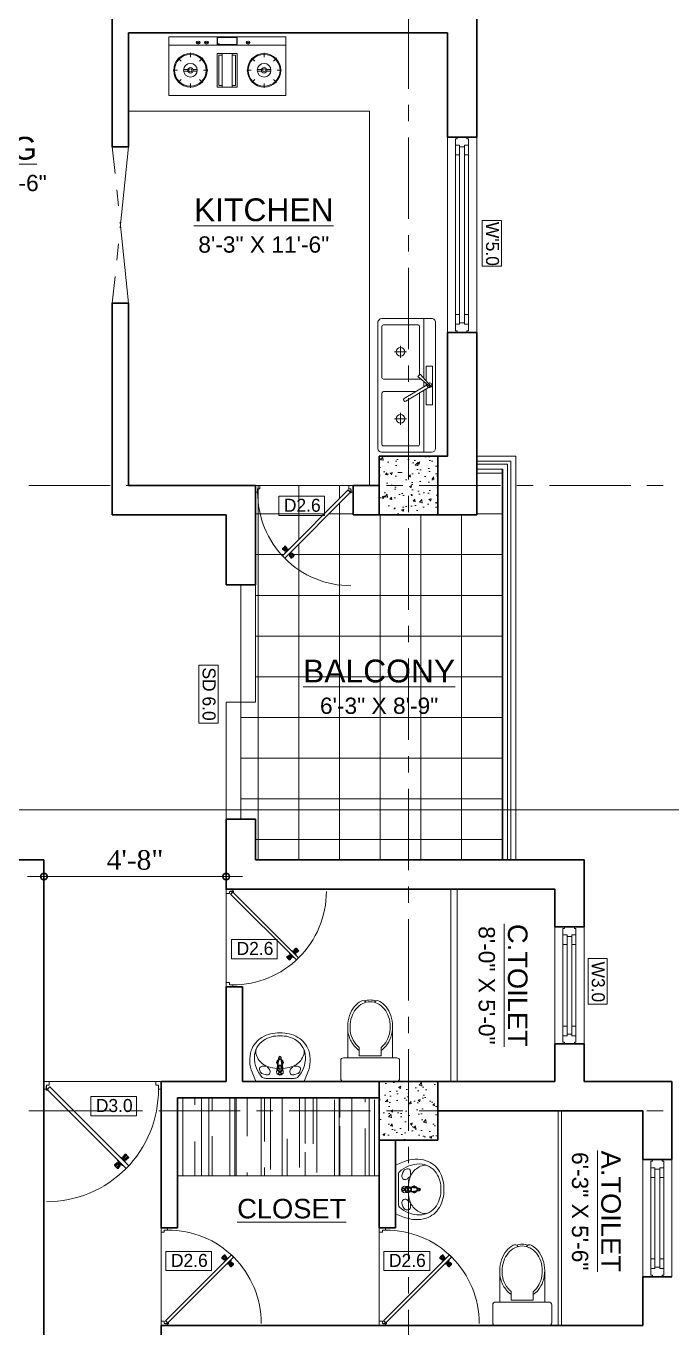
# Model space of a CAD drawing. Header units: inches. Extents: x 5223 to 201172, y -52570 to -12314.
# Drawn here: x 200367.8 to 200566.3, y -51947.7 to -51547.9 of the extents above; entities that cross this region are included whole.
import ezdxf

# ---------------------------------------------------------------- set-up
doc = ezdxf.new("R2010")
doc.units = ezdxf.units.IN
doc.header["$LTSCALE"] = 20
doc.header["$MEASUREMENT"] = 0
doc.header["$PDMODE"] = 98
doc.linetypes.add('CENTER', pattern=[2, 1.25, -0.25, 0.25, -0.25])
for name, color, linetype, lineweight in [('A FURNITURE', 43, 'Continuous', 5), ('A. WINDOW', 140, 'Continuous', 5), ('CL', 252, 'CENTER', 5), ('column', 1, 'Continuous', 35), ('D-DIM', 5, 'Continuous', 13), ('Dim', 7, 'Continuous', 9), ('Dimention', 77, 'Continuous', 9), ('door', 103, 'Continuous', 9), ('ELE 0.9', 252, 'Continuous', 9), ('FIXT', 34, 'Continuous', 5), ('fur', 44, 'Continuous', 5), ('furniture', 32, 'Continuous', 5), ('hatch tile', 253, 'Continuous', 0), ('Hatrch', 8, 'Continuous', 0), ('PUERTAS', 7, 'Continuous', 13), ('railings', 153, 'Continuous', 9), ('T-TEXT', 7, 'Continuous', 13), ('text', 247, 'Continuous', 13), ('Wall', 7, 'Continuous', 30), ('window', 150, 'Continuous', 13)]:
    doc.layers.add(name, color=color, linetype=linetype, lineweight=lineweight)
doc.styles.add('ARIAL', font='romans.shx')
doc.styles.get("Standard").update_dxf_attribs({"font": 'ARIALN.TTF'})
doc.styles.add('Times', font='times.ttf')
doc.dimstyles.new('D100', dxfattribs={"dimtxt": 8, "dimasz": 9, "dimexe": 5, "dimexo": 5, "dimgap": 2, "dimtad": 1, "dimdec": 0, "dimzin": 3, "dimdsep": 46, "dimlunit": 4, "dimtxsty": 'Times', "dimblk": 'DOTSMALL', "dimcen": 0.09, "dimdle": 5, "dimaunit": 1, "dimadec": 3, "dimazin": 0, "dimtfac": 1, "dimtdec": 0, "dimtix": 1, "dimtofl": 0, "dimtmove": 1, "dimatfit": 0, "dimfxl": 1, "dimtolj": 1, "dimtzin": 0, "dimarcsym": 0})

# ---------------------------------------------------------------- blocks, each defined once
blk = doc.blocks.new('COL')
at = {"layer": 'ELE 0.9'}
h = blk.add_hatch(dxfattribs=at)
h.set_pattern_fill('AR-CONC', color=256, style=0)
h.set_pattern_definition([(50, (0, 0), (7.17260183, -0.62752135), [0.75, -8.25]), (355, (0, 0), (-1.38751334, 7.52192134), [0.6, -6.6]), (100.4514, (0.598, -0.052), (5.78509382, 6.89439542), [0.6374019, -7.01142112]), (46.1842, (0, 2), (10.6724105, -1.65519014), [1.125, -12.375]), (96.6356, (0.889, 1.862), (9.34662706, 9.7411787), [0.9561029, -10.51713]), (351.1842, (0, 2), (9.34661945, 9.741186), [0.9, -9.9]), (21, (1, 1.5), (5.96907052, -4.0261889), [0.75, -8.25]), (326, (1, 1.5), (2.43315332, 7.25150045), [0.6, -6.6]), (71.4514, (1.4974, 1.1645), (8.4022263, 3.22530497), [0.6374019, -7.01142112]), (37.5, (0, 0), (0.121598553, 3.32893854), [0, -6.52, 0, -6.7, 0, -6.625]), (7.5, (0, 0), (2.630695374, 3.94411712), [0, -3.82, 0, -6.37, 0, -2.525]), (327.5, (-2.23, 0), (5.33822436, -0.225548717), [0, -2.5, 0, -7.8, 0, -10.35]), (317.5, (-3.23, 0), (5.8318617, 1.00104982), [0, -3.25, 0, -5.18, 0, -7.35])])
h.paths.add_polyline_path([(151149.68, -27522.26), (151149.68, -27540.26), (151167.68, -27540.26), (151167.68, -27522.26)])
at = {"layer": 'column'}
blk.add_lwpolyline([(151149.68, -27522.26), (151167.68, -27522.26), (151167.68, -27540.26)], dxfattribs=at)
blk.add_lwpolyline([(151149.68, -27522.26), (151167.68, -27522.26), (151167.68, -27540.26), (151149.68, -27540.26)], close=True, dxfattribs=at)
blk = doc.blocks.new('3ft')
at = {"layer": 'PUERTAS', "color": 8}
for p, q in [((22.57, 24.94), (21.65, 25.68)), ((22.63, 24.99), (21.69, 25.75)), ((22.74, 25.1), (21.84, 25.9)), ((22.13, 26.28), (21.98, 26.13)), ((22.88, 25.24), (22.01, 26.06)), ((22.13, 26.28), (22.27, 26.42)), ((22.29, 26.41), (22.27, 26.42)), ((23.16, 25.52), (22.34, 26.39)), ((23.3, 25.66), (22.5, 26.56)), ((23.41, 25.77), (22.65, 26.71)), ((22.69, 24.32), (23.02, 24.83)), ((23.46, 25.83), (22.72, 26.75)), ((22.95, 24.96), (22.84, 25.07)), ((22.98, 24.99), (22.86, 25.1)), ((23.03, 25.04), (22.91, 25.15)), ((22.91, 24.53), (23.1, 24.91)), ((23.11, 25.12), (22.99, 25.23)), ((23.13, 24.76), (23.18, 24.99)), ((23.28, 25.3), (23.17, 25.41)), ((23.36, 25.37), (23.25, 25.49)), ((23.31, 24.94), (23.28, 25.08)), ((23.41, 25.43), (23.3, 25.54)), ((23.46, 25.09), (23.32, 25.13)), ((23.44, 25.45), (23.33, 25.56)), ((23.64, 25.27), (23.41, 25.22)), ((23.87, 25.49), (23.49, 25.3)), ((24.08, 25.71), (23.57, 25.38)), ((24.25, 24), (24.39, 23.97)), ((24.4, 24.15), (24.43, 24.01)), ((24.58, 24.33), (24.52, 24.1)), ((24.8, 24.56), (24.61, 24.18)), ((25.02, 24.77), (24.68, 24.26)), ((24.68, 24.05), (24.79, 23.94)), ((24.73, 24.1), (24.85, 23.99)), ((24.76, 24.13), (24.87, 24.02)), ((24.97, 23.99), (25.87, 23.2)), ((25.08, 24.1), (26.02, 23.34)), ((25.14, 24.15), (26.06, 23.41)), ((23.63, 23.38), (24.14, 23.72)), ((23.84, 23.6), (24.22, 23.79)), ((24.07, 23.82), (24.3, 23.88)), ((24.25, 23.26), (24.99, 22.34)), ((24.27, 23.64), (24.38, 23.53)), ((24.3, 23.67), (24.41, 23.56)), ((24.3, 23.32), (25.06, 22.38)), ((24.35, 23.72), (24.46, 23.61)), ((24.41, 23.43), (25.2, 22.53)), ((24.43, 23.8), (24.54, 23.69)), ((24.55, 23.57), (25.37, 22.7)), ((24.6, 23.97), (24.72, 23.86)), ((24.83, 23.85), (25.7, 23.03)), ((25.58, 22.82), (25.43, 22.67)), ((25.58, 22.82), (25.73, 22.97)), ((25.72, 22.98), (25.73, 22.97)), ((0, 0), (36, 0))]:
    blk.add_line(p, q, dxfattribs=at)
at = {"layer": 'PUERTAS', "color": 1}
for p, q in [((21.67, 25.73), (22.17, 26.23)), ((22.49, 24.95), (21.67, 25.61)), ((21.7, 25.82), (22.14, 26.26)), ((21.73, 25.79), (21.7, 25.82)), ((22.58, 26.7), (22.14, 26.26)), ((22.67, 26.73), (22.17, 26.23)), ((22.61, 26.67), (22.58, 26.7)), ((22.6, 24.96), (23.02, 25.38)), ((22.61, 24.25), (22.92, 24.72)), ((22.62, 24.13), (22.61, 24.14)), ((22.7, 25.07), (22.71, 25.06)), ((23.45, 25.91), (22.79, 26.73)), ((22.82, 25.06), (23.08, 25.32)), ((22.94, 24.95), (22.83, 25.07)), ((22.92, 24.72), (22.92, 24.72)), ((22.93, 24.94), (23.19, 25.21)), ((22.93, 24.84), (22.93, 24.83)), ((23.44, 25.81), (23.02, 25.38)), ((23.34, 25.58), (23.08, 25.32)), ((23.46, 25.47), (23.19, 25.21)), ((23.33, 25.7), (23.34, 25.69)), ((23.45, 25.46), (23.33, 25.57)), ((23.57, 25.47), (23.57, 25.47)), ((24.15, 25.79), (23.68, 25.48)), ((23.68, 25.48), (23.68, 25.48)), ((24.27, 25.78), (24.26, 25.79)), ((24.78, 24.15), (24.51, 23.89)), ((24.89, 24.03), (24.63, 23.77)), ((25.11, 24.14), (24.69, 23.71)), ((24.77, 24.14), (24.88, 24.03)), ((24.79, 24.38), (24.78, 24.37)), ((24.78, 24.26), (24.78, 24.26)), ((25.1, 24.84), (24.79, 24.38)), ((25, 24.03), (25, 24.03)), ((25.09, 24.96), (25.1, 24.95)), ((25.22, 24.14), (26.03, 23.48)), ((23.44, 23.31), (23.45, 23.3)), ((23.56, 23.3), (24.03, 23.61)), ((24.03, 23.61), (24.03, 23.62)), ((24.14, 23.62), (24.14, 23.62)), ((24.25, 23.62), (24.51, 23.89)), ((24.26, 23.29), (24.69, 23.71)), ((24.26, 23.63), (24.37, 23.52)), ((24.26, 23.18), (24.92, 22.37)), ((24.37, 23.52), (24.63, 23.77)), ((24.37, 23.4), (24.37, 23.4)), ((25.04, 22.36), (25.54, 22.86)), ((25.1, 22.42), (25.13, 22.39)), ((25.13, 22.39), (25.57, 22.83)), ((26.04, 23.37), (25.54, 22.86)), ((26.01, 23.27), (25.57, 22.83)), ((25.98, 23.3), (26.01, 23.27))]:
    blk.add_line(p, q, dxfattribs=at)
at = {"layer": 'PUERTAS', "color": 2}
for p, q in [((21.99, 26.11), (21.98, 26.13)), ((26.05, 25.92), (25.23, 26.74)), ((25.42, 22.68), (25.43, 22.67))]:
    blk.add_line(p, q, dxfattribs=at)
at = {"layer": 'PUERTAS', "color": 1}
for centre, start, end in [((22.54, 25.01), 231.0764, 315), ((22.67, 24.2), 135, 225), ((22.73, 26.68), 38.9236, 135), ((22.77, 25.12), 225, 315), ((22.99, 24.89), 135, 219.7428), ((22.87, 24.78), 315, 39.7428), ((23.28, 25.63), 315, 45), ((23.39, 25.86), 315, 38.9236), ((23.51, 25.41), 50.2572, 135), ((23.62, 25.53), 230.2572, 315), ((24.2, 25.73), 45, 135), ((24.84, 24.31), 135, 219.7428), ((24.72, 24.21), 315, 39.7428), ((24.94, 23.98), 45, 135), ((25.04, 24.89), 315, 45), ((25.17, 24.08), 51.0764, 135), ((23.51, 23.36), 225, 315), ((24.09, 23.56), 50.2572, 135), ((24.2, 23.68), 230.2572, 315), ((24.32, 23.23), 135, 218.9236), ((24.42, 23.46), 135, 225), ((24.98, 22.42), 218.9236, 315), ((25.98, 23.42), 315, 51.0764)]:
    blk.add_arc(centre, 0.08, start, end, dxfattribs=at)
at = {"layer": 'window'}
for p, q in [((1.01, 2.52), (25.23, 26.74)), ((26.05, 25.92), (1.77, 1.64)), ((0, 2.4), (0, 0)), ((0.72, 2.4), (0, 2.4)), ((1.6, 0), (0, 0)), ((0.72, 1.52), (0.72, 2.44)), ((0.8, 1.52), (0.72, 1.52)), ((0.8, 1.52), (0.8, 2.41)), ((0.8, 1.2), (0.8, 1.52)), ((1.6, 1.2), (0.8, 1.2)), ((1.57, 1.84), (0.94, 2.47)), ((1.63, 1.89), (0.97, 2.55)), ((1.63, 1.89), (1.57, 1.84)), ((1.77, 1.64), (1.57, 1.84)), ((1.6, 0), (1.6, 1.2)), ((34.4, 0), (34.4, 1.2)), ((34.4, 1.2), (35.2, 1.2)), ((34.4, 0), (36, 0)), ((35.2, 1.2), (35.2, 2.4)), ((35.2, 2.4), (36, 2.4)), ((36, 0), (36, 2.4))]:
    blk.add_line(p, q, dxfattribs=at)
for radius in [0.155, 0.0752]:
    blk.add_circle((0.82, 2.56), radius, dxfattribs=at)
blk.add_arc((0.82, 2.56), 34.38, 359.7285, 90.0333, dxfattribs=at)
blk = doc.blocks.new('*U19')
at = {"color": 3}
blk.add_blockref('3ft', (0, 0), dxfattribs=at)
blk = doc.blocks.new('2ft6in')
at = {"layer": 'PUERTAS', "color": 8}
for p, q in [((18.81, 20.78), (18.04, 21.4)), ((18.86, 20.83), (18.08, 21.46)), ((18.95, 20.92), (18.2, 21.58)), ((18.44, 21.9), (18.31, 21.77)), ((19.07, 21.03), (18.34, 21.72)), ((18.44, 21.9), (18.56, 22.02)), ((18.58, 22.01), (18.56, 22.02)), ((19.3, 21.26), (18.61, 22)), ((19.42, 21.38), (18.75, 22.14)), ((19.51, 21.48), (18.88, 22.26)), ((18.91, 20.27), (19.19, 20.69)), ((19.55, 21.53), (18.93, 22.3)), ((19.13, 20.8), (19.03, 20.9)), ((19.15, 20.82), (19.05, 20.92)), ((19.09, 20.44), (19.25, 20.76)), ((19.19, 20.87), (19.1, 20.96)), ((19.25, 20.93), (19.16, 21.02)), ((19.28, 20.63), (19.32, 20.83)), ((19.4, 21.08), (19.31, 21.17)), ((19.47, 21.15), (19.38, 21.24)), ((19.43, 20.78), (19.4, 20.9)), ((19.51, 21.19), (19.42, 21.28)), ((19.55, 20.91), (19.43, 20.94)), ((19.53, 21.21), (19.44, 21.3)), ((19.7, 21.06), (19.51, 21.01)), ((19.89, 21.24), (19.58, 21.08)), ((20.07, 21.42), (19.64, 21.15)), ((20.21, 20), (20.33, 19.97)), ((20.33, 20.13), (20.36, 20.01)), ((20.48, 20.28), (20.44, 20.08)), ((20.67, 20.47), (20.51, 20.15)), ((20.85, 20.64), (20.57, 20.22)), ((20.57, 20.04), (20.66, 19.95)), ((20.61, 20.09), (20.7, 19.99)), ((20.63, 20.11), (20.72, 20.01)), ((20.81, 19.99), (21.56, 19.33)), ((20.9, 20.08), (21.68, 19.45)), ((20.95, 20.13), (21.72, 19.51)), ((19.69, 19.49), (20.12, 19.76)), ((19.87, 19.67), (20.18, 19.83)), ((20.06, 19.85), (20.25, 19.9)), ((20.21, 19.38), (20.83, 18.61)), ((20.23, 19.7), (20.32, 19.61)), ((20.25, 19.72), (20.34, 19.63)), ((20.25, 19.43), (20.88, 18.65)), ((20.29, 19.76), (20.38, 19.67)), ((20.34, 19.53), (21, 18.77)), ((20.36, 19.83), (20.45, 19.74)), ((20.46, 19.64), (21.14, 18.91)), ((20.5, 19.98), (20.6, 19.89)), ((20.69, 19.87), (21.42, 19.19)), ((21.32, 19.01), (21.2, 18.89)), ((21.32, 19.01), (21.44, 19.14)), ((21.43, 19.15), (21.44, 19.14)), ((0, 0), (30, 0))]:
    blk.add_line(p, q, dxfattribs=at)
at = {"layer": 'PUERTAS', "color": 1}
for p, q in [((18.06, 21.44), (18.48, 21.86)), ((18.74, 20.79), (18.06, 21.34)), ((18.08, 21.51), (18.45, 21.88)), ((18.11, 21.49), (18.08, 21.51)), ((18.82, 22.25), (18.45, 21.88)), ((18.9, 22.28), (18.48, 21.86)), ((18.84, 22.23), (18.82, 22.25)), ((18.83, 20.8), (19.18, 21.15)), ((18.84, 20.21), (19.1, 20.6)), ((18.85, 20.11), (18.84, 20.12)), ((18.92, 20.89), (18.93, 20.88)), ((19.54, 21.59), (18.99, 22.27)), ((19.02, 20.88), (19.24, 21.1)), ((19.12, 20.8), (19.03, 20.89)), ((19.1, 20.7), (19.11, 20.69)), ((19.1, 20.6), (19.1, 20.6)), ((19.11, 20.79), (19.33, 21.01)), ((19.54, 21.5), (19.18, 21.15)), ((19.45, 21.31), (19.24, 21.1)), ((19.55, 21.22), (19.33, 21.01)), ((19.45, 21.41), (19.45, 21.41)), ((19.54, 21.22), (19.45, 21.31)), ((19.64, 21.23), (19.64, 21.23)), ((19.74, 21.24), (19.73, 21.23)), ((20.12, 21.49), (19.74, 21.24)), ((20.22, 21.48), (20.22, 21.49)), ((20.65, 20.12), (20.43, 19.9)), ((20.74, 20.03), (20.52, 19.81)), ((20.93, 20.11), (20.57, 19.76)), ((20.64, 20.11), (20.73, 20.02)), ((20.66, 20.31), (20.65, 20.31)), ((20.65, 20.21), (20.65, 20.22)), ((20.91, 20.7), (20.66, 20.31)), ((20.84, 20.02), (20.83, 20.03)), ((20.91, 20.8), (20.91, 20.79)), ((21.02, 20.12), (21.7, 19.57)), ((19.53, 19.43), (19.54, 19.42)), ((19.64, 19.42), (20.02, 19.67)), ((20.02, 19.67), (20.03, 19.68)), ((20.12, 19.68), (20.12, 19.68)), ((20.21, 19.69), (20.43, 19.9)), ((20.22, 19.41), (20.57, 19.76)), ((20.22, 19.69), (20.31, 19.6)), ((20.22, 19.32), (20.76, 18.64)), ((20.31, 19.6), (20.52, 19.81)), ((20.31, 19.5), (20.31, 19.5)), ((20.86, 18.63), (21.28, 19.05)), ((20.91, 18.68), (20.94, 18.66)), ((20.94, 18.66), (21.31, 19.03)), ((21.7, 19.47), (21.28, 19.05)), ((21.67, 19.4), (21.31, 19.03)), ((21.65, 19.42), (21.67, 19.4))]:
    blk.add_line(p, q, dxfattribs=at)
at = {"layer": 'PUERTAS', "color": 2}
for p, q in [((18.33, 21.76), (18.31, 21.77)), ((21.71, 21.6), (21.02, 22.28)), ((21.18, 18.9), (21.2, 18.89))]:
    blk.add_line(p, q, dxfattribs=at)
at = {"layer": 'PUERTAS', "color": 1}
for centre, start, end in [((18.78, 20.84), 231.0764, 315), ((18.89, 20.16), 135, 225), ((18.94, 22.23), 38.9236, 135), ((18.97, 20.93), 225, 315), ((19.16, 20.74), 135, 219.7428), ((19.06, 20.65), 315, 39.7428), ((19.4, 21.36), 315, 45), ((19.49, 21.55), 315, 38.9236), ((19.6, 21.18), 50.2572, 135), ((19.68, 21.28), 230.2572, 315), ((20.17, 21.44), 45, 135), ((20.7, 20.26), 135, 219.7428), ((20.6, 20.17), 315, 39.7428), ((20.78, 19.98), 45, 135), ((20.87, 20.75), 315, 45), ((20.98, 20.07), 51.0764, 135), ((19.59, 19.47), 225, 315), ((20.07, 19.63), 50.2572, 135), ((20.16, 19.73), 230.2572, 315), ((20.27, 19.36), 135, 218.9236), ((20.35, 19.55), 135, 225), ((20.82, 18.68), 218.9236, 315), ((21.65, 19.52), 315, 51.0764)]:
    blk.add_arc(centre, 0.0667, start, end, dxfattribs=at)
at = {"layer": 'window'}
for p, q in [((0.84, 2.1), (21.02, 22.28)), ((21.71, 21.6), (1.47, 1.37)), ((0, 2), (0, 0)), ((0.6, 2), (0, 2)), ((1.33, 0), (0, 0)), ((0.6, 1.26), (0.6, 2.04)), ((0.67, 1.26), (0.6, 1.26)), ((0.67, 1.26), (0.67, 2.01)), ((0.67, 1), (0.67, 1.26)), ((1.33, 1), (0.67, 1)), ((1.31, 1.53), (0.79, 2.06)), ((1.36, 1.58), (0.81, 2.12)), ((1.36, 1.58), (1.31, 1.53)), ((1.47, 1.37), (1.31, 1.53)), ((1.33, 0), (1.33, 1)), ((28.67, 0), (28.67, 1)), ((28.67, 1), (29.33, 1)), ((28.67, 0), (30, 0)), ((29.33, 1), (29.33, 2)), ((29.33, 2), (30, 2)), ((30, 0), (30, 2))]:
    blk.add_line(p, q, dxfattribs=at)
for radius in [0.129, 0.0627]:
    blk.add_circle((0.68, 2.14), radius, dxfattribs=at)
blk.add_arc((0.68, 2.14), 28.65, 359.7285, 90.0333, dxfattribs=at)
blk = doc.blocks.new('*U22')
at = {"color": 3, "xscale": -1}
blk.add_blockref('2ft6in', (42, 0), dxfattribs=at)
blk = doc.blocks.new('TOILTK')
for p, q in [((8.98, 0), (-8.98, 0)), ((-9.98, -1), (-9.98, -6.99)), ((9.98, -6.99), (9.98, -1)), ((-8.98, -7.99), (8.98, -7.99)), ((-7.6, -18.64), (-7.6, -7.99)), ((3.7, -8.66), (-3.7, -8.66)), ((-3.7, -11.49), (-3.7, -8.66)), ((3.7, -11.49), (3.7, -8.66)), ((7.6, -18.64), (7.6, -7.99)), ((-3.25, -27.09), (-3.07, -27.19)), ((3.25, -27.09), (3.07, -27.19))]:
    blk.add_line(p, q)
for points in [[(-3.7, -10.49, 0.072335), (-5.38, -12.03, 0.089665), (-7.16, -15.27, 0.09785), (-7.6, -18.64, 0.081351), (-7, -22.31, 0.089665), (-5.38, -25.26, 0.095836), (-3.07, -27.19, 0.079312)], [(-3.7, -11.49, 0.055189), (-4.81, -12.59, 0.089411), (-6.41, -15.51, 0.097396), (-6.8, -18.54, 0.080942), (-6.26, -21.84, 0.089411), (-4.81, -24.49, 0.104746), (-2.53, -26.34, 0.118951), (0, -26.95, 0.118951), (2.53, -26.34, 0.104746), (4.81, -24.49, 0.089411), (6.26, -21.84, 0.080942), (6.8, -18.54, 0.080942), (6.26, -15.25, 0.089411), (4.81, -12.59, 0.055189), (3.7, -11.49, 0.118951)], [(3.25, -27.09, 0.089115), (5.38, -25.26, 0.089665), (7, -22.31, 0.081351), (7.6, -18.64, 0.081351), (7, -14.98, 0.089665), (5.38, -12.03, 0.072335), (3.7, -10.49, 0.118397)], [(-1.93, -27.21, 0.085299), (0, -27.55, 0.085299), (1.93, -27.21, 0.003669)]]:
    blk.add_lwpolyline(points, format="xyb")
for centre, radius, start, end in [((-8.98, -1), 1, 90, 180), ((8.98, -1), 1, 0, 90), ((-8.98, -6.99), 1, 180, 270), ((8.98, -6.99), 1, 270, 0), ((-2.48, -26.19), 1.16, 239.4682, 330.9911), ((2.48, -26.19), 1.16, 209.0089, 300.5318)]:
    blk.add_arc(centre, radius, start, end)
blk = doc.blocks.new('E')
at = {"layer": 'fur'}
for p, q in [((-50734.79, -225247.83), (-50734.79, -225247.24)), ((-50734.79, -225249.87), (-50734.79, -225249.26))]:
    blk.add_line(p, q, dxfattribs=at)
blk.add_lwpolyline([(-50724.63, -225248.55, -0.136997), (-50726.19, -225254.7, -0.186769), (-50730.71, -225258.35, -0.175283), (-50738.11, -225258.08), (-50740.91, -225256.94, -0.305773), (-50741.21, -225256.51), (-50741.21, -225248.55), (-50741.21, -225240.59, -0.305773), (-50740.91, -225240.16), (-50738.11, -225239.02, -0.175283), (-50730.71, -225238.75, -0.186769), (-50726.19, -225242.4, -0.136997)], format="xyb", close=True, dxfattribs=at)
for points in [[(-50740.17, -225248.55), (-50740.17, -225243.81, -0.123005), (-50739.85, -225242.51, -0.188998), (-50732.94, -225239.84, -0.253182), (-50727.17, -225243, -0.15566), (-50725.67, -225248.55, -0.992442)], [(-50736.13, -225244.33), (-50736.39, -225244.24, -0.109697), (-50737.32, -225245.07, -0.323693), (-50738.63, -225244.92, -0.126322), (-50738.92, -225244.49, -0.134788), (-50738.96, -225243.82, -0.061666), (-50738.47, -225242.39, -0.216659), (-50737.53, -225241.62, -0.086919), (-50736.79, -225241.55, -0.280276), (-50736.19, -225241.99, -0.116579), (-50736.01, -225243.06, -0.023936), (-50736.09, -225243.75), (-50735.89, -225243.78)], [(-50736.78, -225247.54, -0.063766), (-50736.26, -225244.68, -0.149285), (-50734.03, -225241.47, -0.091017), (-50732.07, -225240.44, -0.13567), (-50730.3, -225240.38, 11.129076)], [(-50733.31, -225249), (-50733.76, -225249.07, -0.090943), (-50733.99, -225249.15), (-50735.55, -225249.37), (-50736.79, -225249.56), (-50737.97, -225249.68, -0.413838), (-50739.07, -225248.55, -0.413838), (-50737.97, -225247.42), (-50736.79, -225247.53), (-50735.55, -225247.72), (-50733.99, -225247.95, -0.090943), (-50733.76, -225248.02), (-50733.31, -225248.1, -0.482882)], [(-50736.79, -225247.53, 0.462811), (-50737.95, -225248.55, 0.462811), (-50736.79, -225249.56)], [(-50736.87, -225247.72, 0.414214), (-50737.65, -225248.55, 0.685598)], [(-50736.87, -225247.72), (-50734.11, -225248.1, -0.389882), (-50733.73, -225248.55, -1.391857)], [(-50733.76, -225249.07, 0.245866), (-50733.39, -225248.55, 0.245866), (-50733.76, -225248.02)], [(-50733.31, -225248.1), (-50733.03, -225248.13, -0.409667), (-50732.65, -225248.55, -0.409667), (-50733.03, -225248.96), (-50733.31, -225249)], [(-50733.31, -225248.1, -0.389882), (-50732.93, -225248.55, -0.230616), (-50733.08, -225248.9, -0.146126), (-50733.31, -225249)], [(-50740.17, -225248.55), (-50740.17, -225253.29, 0.123005), (-50739.85, -225254.59, 0.188998), (-50732.94, -225257.26, 0.253182), (-50727.17, -225254.1, 0.15566), (-50725.67, -225248.55, 0.992442)], [(-50736.13, -225252.76), (-50736.39, -225252.86, 0.109697), (-50737.32, -225252.03, 0.323693), (-50738.63, -225252.18, 0.126322), (-50738.92, -225252.61, 0.134788), (-50738.96, -225253.28, 0.061666), (-50738.47, -225254.71, 0.216659), (-50737.53, -225255.48, 0.086919), (-50736.79, -225255.55, 0.280276), (-50736.19, -225255.11, 0.116579), (-50736.01, -225254.04, 0.023936), (-50736.09, -225253.35), (-50735.89, -225253.32)], [(-50736.87, -225249.37, -0.414214), (-50737.65, -225248.55, -0.685598)], [(-50736.87, -225249.37), (-50734.11, -225249, 0.389882), (-50733.73, -225248.55, 1.391857)], [(-50736.78, -225249.56, 0.06387), (-50736.26, -225252.41, 0.149285), (-50734.03, -225255.63, 0.091017), (-50732.07, -225256.66, 0.13567), (-50730.3, -225256.72, -11.129076)]]:
    blk.add_lwpolyline(points, format="xyb", dxfattribs=at)
for centre, radius in [((-50738.5, -225248.55), 0.535), ((-50738.5, -225248.55), 0.334), ((-50736.38, -225248.55), 0.713), ((-50736.38, -225248.55), 0.45)]:
    blk.add_circle(centre, radius, dxfattribs=at)
for radius, start, end in [(1.12, 29.8074, 132.4144), (0.844, 49.5633, 114.0223), (1.12, 226.7931, 331.1319), (0.844, 244.4623, 311.9521)]:
    blk.add_arc((-50734.79, -225248.55), radius, start, end, dxfattribs=at)
blk = doc.blocks.new('_DotSmall')
at = {"layer": 'Dimention', "color": 0, "const_width": 0.5}
blk.add_lwpolyline([(-0.0625, 0, 1), (0.0625, 0, 1)], format="xyb", close=True, dxfattribs=at)
blk = doc.blocks.new('*D51')
at = {"layer": 'Defpoints', "color": 0, "transparency": 16777216}
for p in [(200373.31, -51809.72), (200429.31, -51809.05), (200429.31, -51809.72)]:
    blk.add_point(p, dxfattribs=at)
at = {"layer": 'Dim', "color": 0, "lineweight": 5, "transparency": 16777216}
for p, q in [((200373.31, -51809.05), (200373.31, -51804.05)), ((200429.31, -51809.05), (200429.31, -51804.05)), ((200368.31, -51809.05), (200434.31, -51809.05))]:
    blk.add_line(p, q, dxfattribs=at)
at = {"layer": 'Dim', "color": 0, "lineweight": 5, "transparency": 16777216, "xscale": 4, "yscale": 4, "zscale": 4, "rotation": 180}
blk.add_blockref('_DotSmall', (200373.31, -51809.05), dxfattribs=at)
at = {"layer": 'Dim', "color": 0, "lineweight": 5, "transparency": 16777216, "xscale": 4, "yscale": 4, "zscale": 4}
blk.add_blockref('_DotSmall', (200429.31, -51809.05), dxfattribs=at)
at = {"layer": 'Dim', "color": 0, "transparency": 16777216, "insert": (200401.31, -51803.99), "char_height": 6, "attachment_point": 5, "style": 'Times'}
blk.add_mtext('\\A1;4\'-8"', dxfattribs=at)
blk = doc.blocks.new('Frame_w_casement2_p')
for points in [[(-2.5, 0.75), (-2.5, 2), (-5.5, 2), (-5.5, 0.75)], [(-2.5, -0.75), (-2.5, -2), (-5.5, -2), (-5.5, -0.75)]]:
    blk.add_lwpolyline(points, close=True)
blk.add_lwpolyline([(0, 1.5), (0, -1.5), (-0.5, -1.5), (-0.5, -2), (-2.5, -2), (-2.5, -2), (-2.5, -2), (-2.5, -0.75), (-3, -0.75), (-3, 0.75), (-2.5, 0.75), (-2.5, 2), (-2.5, 2), (-0.5, 2), (-0.5, 1.5), (0, 1.5), (-0.5, 1.5)])
blk = doc.blocks.new('mb-chaurua440x1020')
for p, q in [((483.3, 0), (-483.3, 0)), ((-513.3, -30), (-513.3, -413.2)), ((-513.3, -90.1), (-38.6, -90.1)), ((-148, -23.5), (148.5, -23.5)), ((-148, -71.1), (-148, -23.5)), ((-27.2, -71.1), (-148, -71.1)), ((-16.9, -54), (-121.7, -228.3)), ((5.3, -64.5), (-100.3, -240.1)), ((-16.8, -53.8), (-16.9, -54)), ((68.2, -136.5), (-11.2, -42.4)), ((29, -90.1), (-10.1, -90.1)), ((-4.7, -36.5), (86.7, -118.6)), ((13, -71.1), (1.3, -71.1)), ((5.4, -64.4), (5.3, -64.5)), ((33.8, -71.1), (148.5, -71.1)), ((513.8, -90.1), (54.9, -90.1)), ((148.5, -23.5), (148.5, -71.1)), ((513.3, -30), (513.3, -413.2)), ((-465.1, -134.3), (-465.1, -401.2)), ((-449.1, -123.3), (-58.6, -123.3)), ((-47.9, -401.2), (-47.9, -153)), ((48.4, -401.2), (48.4, -113)), ((86.7, -118.6), (68.2, -136.5)), ((449.6, -123.3), (81.9, -123.3)), ((465.6, -134.3), (465.6, -401.2)), ((-303, -268.8), (-210, -268.8)), ((-256.5, -222.3), (-256.5, -315.3)), ((210.5, -268.8), (303.5, -268.8)), ((257, -222.3), (257, -315.3)), ((483.3, -443.2), (-483.3, -443.2)), ((-449.1, -412.3), (-64, -412.3)), ((449.6, -412.3), (64.4, -412.3))]:
    blk.add_line(p, q)
for centre in [(-256.5, -268.8), (257, -268.8)]:
    blk.add_circle(centre, 33.2)
for centre, radius, start, end in [((-483.3, -30), 30, 90, 180), ((0.9, -46.8), 18.1, 331.18855, 289.50102), ((-4.2, -43.6), 7.15, 94.39742, 170.14393), ((483.3, -30), 30, 0, 90), ((-451.2, -137.4), 14.3, 81.52943, 167.68391), ((451.7, -137.4), 14.3, 12.32633, 98.46032), ((-110.8, -234), 12.2, 152.04416, 329.8501), ((-483.3, -413.2), 30, 180, 270), ((-451.2, -398.2), 14.3, 192.31437, 278.47597), ((-61.9, -398.2), 14.3, 261.53427, 347.67538), ((62.3, -398.2), 14.3, 192.32462, 278.46573), ((451.7, -398.2), 14.3, 261.5403, 347.66936), ((483.3, -413.2), 30, 270, 0)]:
    blk.add_arc(centre, radius, start, end)
blk = doc.blocks.new('mb-bep700x350')
for p, q in [((-350, 0), (-350, -350)), ((350, 0), (-350, 0)), ((350, -350), (350, 0)), ((-350, -50), (350, -50)), ((-185, -33.2), (-163.1, -33.2)), ((-185, -35.1), (-163, -35.1)), ((-134.9, -33.2), (-113, -33.2)), ((-134.9, -35.1), (-112.9, -35.1)), ((-60, -50), (-60, 0)), ((-57.5, -3.3), (57.8, -3.3)), ((-57.5, -46.5), (-57.5, -3.3)), ((57.8, -46.5), (-57.5, -46.5)), ((-54.5, -42.4), (-46, -42.4)), ((57.8, -3.3), (57.8, -46.5)), ((60, -50), (60, 0)), ((135.2, -35.1), (113.2, -35.1)), ((135.2, -33.2), (113.3, -33.2)), ((-275.4, -144.9), (-293.8, -126.5)), ((-220.2, -122), (-220.2, -96)), ((-165.1, -144.9), (-146.7, -126.5)), ((-60, -300), (-60, -100)), ((-60, -100), (60, -100)), ((-50, -290), (-50, -110)), ((-50, -110), (-30, -110)), ((-30, -300), (-30, -100)), ((30, -300), (30, -100)), ((30, -110), (50, -110)), ((50, -110), (50, -290)), ((60, -100), (60, -300)), ((165.1, -144.9), (146.7, -126.5)), ((220.2, -122), (220.2, -96)), ((275.4, -144.9), (293.8, -126.5)), ((-298.2, -200), (-324.2, -200)), ((-235.9, -195.5), (-261, -195.5)), ((-235.9, -204.5), (-261, -204.5)), ((-204.5, -195.5), (-179.5, -195.5)), ((-204.5, -204.5), (-179.5, -204.5)), ((-142.2, -200), (-116.2, -200)), ((142.2, -200), (116.2, -200)), ((204.5, -195.5), (179.5, -195.5)), ((204.5, -204.5), (179.5, -204.5)), ((235.9, -195.5), (261, -195.5)), ((235.9, -204.5), (261, -204.5)), ((298.2, -200), (324.2, -200)), ((-275.4, -255.1), (-293.8, -273.5)), ((-220.2, -278), (-220.2, -304)), ((-165.1, -255.1), (-146.7, -273.5)), ((60, -300), (-60, -300)), ((-30, -290), (-50, -290)), ((50, -290), (30, -290)), ((165.1, -255.1), (146.7, -273.5)), ((220.2, -278), (220.2, -304)), ((275.4, -255.1), (293.8, -273.5)), ((-350, -350), (350, -350))]:
    blk.add_line(p, q)
for centre, radius in [((-220.2, -200), 100), ((-220.2, -200), 95), ((220.2, -200), 100), ((220.2, -200), 95), ((-220.2, -200), 41), ((-220.2, -200), 16.3), ((-220.2, -200), 9.16), ((220.2, -200), 41), ((220.2, -200), 16.3), ((220.2, -200), 9.16)]:
    blk.add_circle(centre, radius)
for centre in [(-174, -34.4), (-124, -34.4)]:
    blk.add_ellipse(centre, major_axis=(-11.1, 0), ratio=0.777774)
at = {"extrusion": (0, 0, -1)}
blk.add_ellipse((124.3, -34.4), major_axis=(11.1, 0), ratio=0.777774, dxfattribs=at)

msp = doc.modelspace()

# ---------------------------------------------------------------- hatches: boundary and pattern name
at = {"layer": 'hatch tile'}
h = msp.add_hatch(dxfattribs=at)
h.set_pattern_fill('NET', color=256, scale=100, style=0)
h.set_pattern_definition([(7e-07, (12151.656, -7410.209), (-1.5e-07, 12.5), []), (90.000001, (12151.656, -7410.209), (-12.5, -1.5e-07), [])])
h.paths.add_polyline_path([(200514.31, -51683.96), (200506.31, -51683.96), (200506.31, -51688.96), (200514.31, -51688.96)])
h.paths.add_polyline_path([(200514.31, -51688.96), (200506.31, -51688.96), (200506.31, -51697.96), (200494.31, -51697.96), (200485.31, -51697.96), (200485.31, -51803.96), (200514.31, -51803.96)])
h.paths.add_polyline_path([(200485.31, -51697.96), (200476.31, -51697.96), (200468.31, -51697.96), (200468.31, -51690.96), (200467.71, -51690.96), (200467.71, -51691, -1.644373), (200467.5, -51691.09), (200467.47, -51691.06), (200449.46, -51709.07), (200449.5, -51709.12), (200449.48, -51709.15, -0.100143), (200449.47, -51709.17), (200449.19, -51709.59, 0.990168), (200449.31, -51709.63), (200449.19, -51709.76), (200449.28, -51709.85), (200449.39, -51709.74), (200449.45, -51709.79), (200449.52, -51709.72), (200450.33, -51710.37), (200449.98, -51710.72), (200449.99, -51710.73), (200449.87, -51710.86), (200449.73, -51711), (200449.72, -51710.98), (200449.38, -51711.32), (200448.73, -51710.51), (200448.86, -51710.37), (200448.81, -51710.32), (200448.86, -51710.27), (200448.77, -51710.18), (200448.64, -51710.3, 0.990168), (200448.6, -51710.17), (200448.19, -51710.45, -0.414214), (200448.09, -51710.45), (200448.08, -51710.44), (200447.27, -51711.26, -0.008438), (200446.6, -51710.56), (200447.4, -51709.76), (200447.36, -51709.72), (200447.38, -51709.68, -0.100143), (200447.39, -51709.66), (200447.67, -51709.24, 0.990168), (200447.54, -51709.2), (200447.67, -51709.08), (200447.58, -51708.98), (200447.47, -51709.09), (200447.41, -51709.05), (200447.34, -51709.12), (200446.53, -51708.46), (200446.88, -51708.11), (200446.86, -51708.1), (200446.99, -51707.97), (200447.13, -51707.84), (200447.14, -51707.85), (200447.48, -51707.51), (200448.13, -51708.32), (200448, -51708.46), (200448.05, -51708.51), (200448, -51708.56), (200448.09, -51708.66), (200448.21, -51708.53, 0.990168), (200448.25, -51708.66), (200448.67, -51708.38, -0.414214), (200448.77, -51708.38), (200448.77, -51708.39), (200466.83, -51690.33), (200467, -51690.49), (200467.52, -51691.02, -0.267045), (200467.64, -51690.97), (200467.64, -51690.22), (200467.64, -51689.96), (200466.97, -51689.96), (200466.97, -51688.96), (200438.31, -51688.96), (200438.31, -51719.46), (200438.31, -51755.46), (200433.81, -51755.46), (200433.81, -51791.46), (200438.31, -51791.46), (200438.31, -51803.96), (200485.31, -51803.96)])
h.paths.add_polyline_path([(200451.59, -51740.6), (200501.03, -51740.6), (200501.03, -51761), (200451.59, -51761)], flags=9)
at = {"layer": 'Hatrch'}
h = msp.add_hatch(dxfattribs=at)
h.set_pattern_fill('AR-RROOF', color=256, scale=8, angle=90.0000007, style=0)
h.paths.add_polyline_path([(200476.31, -51880.96), (200476.31, -51876.96), (200414.31, -51876.96), (200414.31, -51880.96)])
h.paths.add_polyline_path([(200414.31, -51880.96), (200414.31, -51900.96), (200476.31, -51900.96), (200476.31, -51889.96), (200476.31, -51889.96), (200476.31, -51880.96)])

# ---------------------------------------------------------------- linework, layer by layer
at = {"layer": 'A. WINDOW'}
for p, q in [((200499.81, -51587.46), (200499.81, -51637.48)), ((200501.06, -51587.46), (200501.06, -51637.48)), ((200502.56, -51587.46), (200502.56, -51637.48)), ((200503.81, -51587.46), (200503.81, -51637.48)), ((200532.81, -51829.96), (200532.81, -51855.98)), ((200534.06, -51829.96), (200534.06, -51855.98)), ((200535.56, -51829.96), (200535.56, -51855.98)), ((200536.81, -51829.96), (200536.81, -51855.98)), ((200559.81, -51901.46), (200559.81, -51927.48)), ((200561.06, -51901.46), (200561.06, -51927.48)), ((200562.56, -51901.46), (200562.56, -51927.48)), ((200563.81, -51901.46), (200563.81, -51927.48))]:
    msp.add_line(p, q, dxfattribs=at)
for points in [[(200497.31, -51641.96), (200497.31, -51581.96), (200506.31, -51581.96), (200506.31, -51641.96)], [(200530.31, -51860.46), (200530.31, -51824.46), (200539.31, -51824.46), (200539.31, -51860.46)], [(200557.31, -51931.96), (200557.31, -51895.96), (200566.31, -51895.96), (200566.31, -51931.96)]]:
    msp.add_lwpolyline(points, close=True, dxfattribs=at)
at = {"layer": 'CL'}
for p, q in [((200485.31, -52287.1), (200485.31, -51212.26)), ((200399.31, -51584.96), (200394.31, -51632.96)), ((200399.31, -51632.96), (200394.31, -51584.96)), ((200713.63, -51688.96), (199441.36, -51688.96)), ((200713.63, -51880.96), (199441.36, -51880.96))]:
    msp.add_line(p, q, dxfattribs=at)
at = {"layer": 'D-DIM'}
msp.add_line((199413.66, -51788.61), (200765.01, -51788.61), dxfattribs=at)
at = {"layer": 'door'}
for points in [[(200433.81, -51755.46), (200438.31, -51755.46), (200438.31, -51719.46), (200433.81, -51719.46)], [(200429.31, -51755.46), (200433.81, -51755.46), (200433.81, -51791.46), (200429.31, -51791.46)]]:
    msp.add_lwpolyline(points, close=True, dxfattribs=at)
at = {"layer": 'FIXT', "lineweight": 0}
for p, q in [((200498.31, -51871.96), (200498.31, -51812.96)), ((200500.31, -51871.96), (200500.31, -51812.96)), ((200531.31, -51946.96), (200531.31, -51880.96)), ((200532.31, -51946.96), (200532.31, -51880.96)), ((200476.31, -51900.96), (200414.31, -51900.96))]:
    msp.add_line(p, q, dxfattribs=at)
at = {"layer": 'furniture'}
msp.add_line((200473.31, -51573.96), (200399.31, -51573.96), dxfattribs=at)
msp.add_lwpolyline([(200473.31, -51688.96), (200473.31, -51573.96)], dxfattribs=at)
at = {"layer": 'railings'}
for points in [[(200518.31, -51803.96), (200518.31, -51679.96), (200506.31, -51679.96)], [(200516.81, -51803.96), (200516.81, -51681.46), (200506.31, -51681.46)], [(200515.81, -51803.96), (200515.81, -51682.46), (200506.31, -51682.46)], [(200514.31, -51803.96), (200514.31, -51683.96), (200506.31, -51683.96)]]:
    msp.add_lwpolyline(points, dxfattribs=at)
at = {"layer": 'T-TEXT', "lineweight": 9}
for points in [[(200508.01, -51621.62), (200508.01, -51607.56), (200513.91, -51607.56), (200513.91, -51621.62)], [(200459.55, -51698.18), (200445.5, -51698.18), (200445.5, -51692.28), (200459.55, -51692.28)], [(200420.93, -51761.93), (200420.93, -51744.13), (200426.82, -51744.13), (200426.82, -51761.93)], [(200445.02, -51834.27), (200430.97, -51834.27), (200430.97, -51828.38), (200445.02, -51828.38)], [(200540.52, -51848.23), (200540.52, -51834.17), (200546.41, -51834.17), (200546.41, -51848.23)], [(200401.77, -51882.5), (200387.72, -51882.5), (200387.72, -51876.61), (200401.77, -51876.61)], [(200424.85, -51930.07), (200410.8, -51930.07), (200410.8, -51924.18), (200424.85, -51924.18)], [(200491.85, -51930.07), (200477.8, -51930.07), (200477.8, -51924.18), (200491.85, -51924.18)]]:
    msp.add_lwpolyline(points, close=True, dxfattribs=at)
at = {"layer": 'Wall'}
for p, q in [((200394.31, -51584.96), (200394.31, -51484.96)), ((200399.31, -51584.96), (200399.31, -51549.96)), ((200497.31, -51549.96), (200399.31, -51549.96)), ((200497.31, -51581.96), (200497.31, -51549.96)), ((200497.31, -51581.96), (200506.31, -51581.96)), ((200394.31, -51584.96), (200399.31, -51584.96)), ((200394.31, -51697.96), (200394.31, -51632.96)), ((200394.31, -51632.96), (200399.31, -51632.96)), ((200399.31, -51688.96), (200399.31, -51632.96)), ((200497.31, -51641.96), (200506.31, -51641.96)), ((200494.31, -51679.96), (200497.31, -51679.96)), ((200399.31, -51688.96), (200438.31, -51688.96)), ((200438.31, -51719.46), (200438.31, -51688.96)), ((200468.31, -51697.96), (200468.31, -51688.96)), ((200468.31, -51688.96), (200476.31, -51688.96)), ((200394.31, -51697.96), (200429.31, -51697.96)), ((200429.31, -51697.96), (200429.31, -51697.96)), ((200468.31, -51697.96), (200476.31, -51697.96)), ((200485.31, -51697.96), (200494.31, -51697.96)), ((200429.31, -51719.46), (200438.31, -51719.46)), ((200429.31, -51791.46), (200438.31, -51791.46)), ((200438.31, -51803.96), (200438.31, -51791.46)), ((200373.31, -51803.96), (200200.31, -51803.96)), ((200373.31, -52147.94), (200373.31, -51803.96)), ((200539.31, -51803.96), (200438.31, -51803.96)), ((200539.31, -51824.46), (200539.31, -51803.96)), ((200530.31, -51824.46), (200539.31, -51824.46)), ((200434.31, -51842.96), (200429.31, -51842.96)), ((200429.31, -51871.96), (200429.31, -51842.96)), ((200434.31, -51871.96), (200434.31, -51842.96)), ((200530.31, -51860.46), (200539.31, -51860.46)), ((200539.31, -51871.96), (200539.31, -51860.46)), ((200429.31, -51871.96), (200409.31, -51871.96)), ((200409.31, -51916.96), (200409.31, -51871.96)), ((200476.31, -51871.96), (200434.31, -51871.96)), ((200487.68, -51871.96), (200487.8, -51871.96)), ((200494.31, -51871.96), (200530.31, -51871.96)), ((200539.31, -51871.96), (200566.31, -51871.96)), ((200414.31, -51916.96), (200414.31, -51876.96)), ((200476.31, -51876.96), (200414.31, -51876.96)), ((200494.31, -51880.96), (200557.31, -51880.96)), ((200557.31, -51895.96), (200557.31, -51880.96)), ((200481.31, -51889.96), (200476.31, -51889.96)), ((200476.31, -51916.96), (200476.31, -51889.96)), ((200481.31, -51916.96), (200481.31, -51889.96)), ((200485.31, -51889.96), (200494.31, -51889.96)), ((200557.31, -51895.96), (200566.31, -51895.96)), ((200414.31, -51916.96), (200409.31, -51916.96)), ((200481.31, -51916.96), (200476.31, -51916.96)), ((200557.31, -51946.96), (200557.31, -51931.96)), ((200557.31, -51931.96), (200566.31, -51931.96)), ((200557.31, -51946.96), (200557.31, -51941.96)), ((200409.31, -51951.96), (200409.31, -51946.96)), ((200476.31, -51946.96), (200409.31, -51946.96)), ((200557.31, -51946.96), (200476.31, -51946.96))]:
    msp.add_line(p, q, dxfattribs=at)
for points in [[(200506.31, -51581.96), (200506.31, -51517.34)], [(200494.31, -51697.96), (200506.31, -51697.96), (200506.31, -51641.96)], [(200494.31, -51679.96), (200497.31, -51679.96), (200497.31, -51641.96)], [(200429.31, -51719.46), (200429.31, -51697.96)], [(200530.31, -51824.46), (200530.31, -51812.96), (200429.31, -51812.96), (200429.31, -51791.46)], [(200530.31, -51871.96), (200530.31, -51860.46)], [(200566.31, -51895.96), (200566.31, -51871.96)]]:
    msp.add_lwpolyline(points, dxfattribs=at)

# ---------------------------------------------------------------- block references
at = {"layer": 'A FURNITURE', "xscale": -0.9000000000232832, "zscale": 0.9}
for p, yscale, rotation in [((403169.54, -6204.87), 0.8999999999127795, 270.000000703372), ((246148.4, -254628.83), 0.8999999999068677, 180.0000007040668)]:
    msp.add_blockref('E', p, dxfattribs=dict(at, yscale=yscale, rotation=rotation))
at = {"layer": 'A. WINDOW', "xscale": -1, "rotation": 270.0000043755899}
for p in [(200501.81, -51581.96), (200534.81, -51824.46), (200561.81, -51895.96)]:
    msp.add_blockref('Frame_w_casement2_p', p, dxfattribs=at)
at = {"layer": 'A. WINDOW', "rotation": 269.9999956244101}
for p in [(200501.81, -51641.96), (200534.81, -51860.46), (200561.81, -51931.96)]:
    msp.add_blockref('Frame_w_casement2_p', p, dxfattribs=at)
at = {"layer": 'door', "xscale": -1}
for name, p, rotation in [('*U22', (200426.31, -51688.96), 180.0000007036963), ('*U22', (200429.31, -51854.96), 270.0000007034357), ('*U19', (200373.31, -51871.96), 180.0000007036963)]:
    msp.add_blockref(name, p, dxfattribs=dict(at, rotation=rotation))
at = {"layer": 'door', "rotation": 270.0000007034357}
for p in [(200409.31, -51904.96), (200476.31, -51904.96)]:
    msp.add_blockref('*U22', p, dxfattribs=at)
at = {"layer": 'ELE 0.9', "rotation": 1.659189019570969e-07}
for p in [(49326.63, -24157.7), (49326.63, -24349.7)]:
    msp.add_blockref('COL', p, dxfattribs=at)
at = {"layer": 'FIXT', "lineweight": 0, "extrusion": (0, 0, -1), "xscale": 0.9075975166615621, "yscale": 0.9075975166615621, "zscale": -0.9075975167189404, "rotation": 180.0000078287246}
for p in [(-200473.56, -51871.96), (-200520.29, -51946.96)]:
    msp.add_blockref('TOILTK', p, dxfattribs=at)
at = {"layer": 'furniture'}
for name, p, xscale, yscale, zscale, rotation in [('mb-bep700x350', (200429.65, -51551.17), 0.05142857143073343, 0.05142857143073343, 0.05142857143073343, 1.945447761559218e-07), ('mb-chaurua440x1020', (200493.66, -51658.22), -0.03999999997904525, 0.03999999998359272, 0.04, 270.0000007008823)]:
    msp.add_blockref(name, p, dxfattribs=dict(at, xscale=xscale, yscale=yscale, zscale=zscale, rotation=rotation))

# ---------------------------------------------------------------- texts
at = {"layer": 'T-TEXT', "ltscale": 0.5, "char_height": 7, "attachment_point": 5}
for s, insert, rotation in [('{\\fArial|b0|i0|c0|p34;\\L\\C7;DINING\\H0.7143x;\\P\\l9\'-6" X 15\'-6"}', (200354.06, -51590.26), 0), ('{\\fArial|b0|i0|c0|p34;\\L\\C7;KITCHEN\\H0.7143x;\\P\\l8\'-3" X 11\'-6"}', (200440.87, -51609.16), 0), ('{\\fArial|b0|i0|c0|p34;\\L\\C7;BALCONY\\H0.7143x;\\P\\l6\'-3" X 8\'-9"}', (200476.31, -51750.8), 0), ('{\\fArial|b0|i0|c0|p34;\\H0.8571x;\\L\\C7;C.TOILET\\P\\H0.8334x;\\l8\'-0" X 5\'-0"}', (200514.37, -51842.47), 270), ('{\\fArial|b0|i0|c0|p34;\\H0.8571x;\\L\\C7;A.TOILET\\P\\H0.8334x;\\l6\'-3" X 5\'-6"}', (200543.04, -51911.83), 270), ('{\\fArial|b0|i0|c0|p34;\\H0.8571x;\\L\\C7;CLOSET}', (200449.46, -51911.07), 0)]:
    msp.add_mtext(s, dxfattribs=dict(at, insert=insert, rotation=rotation))
at = {"layer": 'text', "char_height": 4, "attachment_point": 2, "rotation": 270, "style": 'ARIAL'}
for s, insert in [("{\\fCentury Gothic|b0|i0|c0|p34;W'5.0}", (200513.16, -51614.76)), ('{\\fCentury Gothic|b0|i0|c0|p34;SD 6.0}', (200426.07, -51753.01)), ('{\\fCentury Gothic|b0|i0|c0|p34;W3.0}', (200545.66, -51841.38))]:
    msp.add_mtext(s, dxfattribs=dict(at, insert=insert))
at = {"layer": 'text', "char_height": 4, "attachment_point": 2, "style": 'ARIAL'}
for s, insert in [('{\\fCentury Gothic|b0|i0|c0|p34;D2.6}', (200452.7, -51693.03)), ('{\\fCentury Gothic|b0|i0|c0|p34;D2.6}', (200438.17, -51829.12)), ('{\\fCentury Gothic|b0|i0|c0|p34;D3.0}', (200394.92, -51877.36)), ('{\\fCentury Gothic|b0|i0|c0|p34;D2.6}', (200418, -51924.93)), ('{\\fCentury Gothic|b0|i0|c0|p34;D2.6}', (200485, -51924.93))]:
    msp.add_mtext(s, dxfattribs=dict(at, insert=insert))

# ---------------------------------------------------------------- dimensions: what is measured, and where the dimension line sits
at = {"layer": 'Dim'}
dim = msp.add_linear_dim(base=(200429.31, -51809.05), p1=(200373.31, -51809.72), p2=(200429.31, -51809.72), angle=0, dimstyle='D100', override={"dimtxt": 6, "dimasz": 4, "dimfxl": 3, "dimfxlon": 1, "dimlwd": 5, "dimlwe": 5}, dxfattribs=at)
dim.commit()
dim.dimension.update_dxf_attribs({"geometry": '*D51', "text_midpoint": (200401.31, -51803.99)})

doc.saveas('drawing.dxf')
